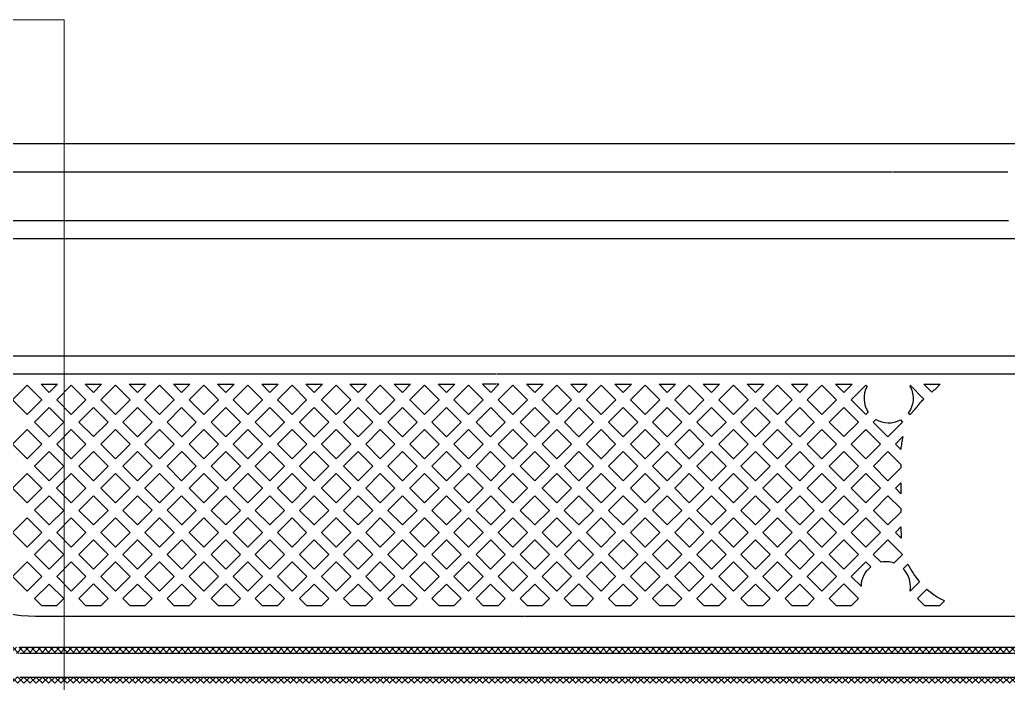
# Model space of a CAD drawing. Extents: x 3811 to 4253, y -432 to -307.
# Drawn here: x 4165.58 to 4172.74, y -356.04 to -351.24 of the extents above; entities that cross this region are included whole.
import ezdxf

# ---------------------------------------------------------------- set-up
doc = ezdxf.new("R2010")
doc.units = 0
doc.layers.add('gbr-dxf_layer0', color=7, linetype='Continuous')
doc.layers.add('gbr-outline-dxf_layer1', color=2, linetype='Continuous')
doc.layers.add('備註', color=1, linetype='Continuous', lineweight=9)

msp = doc.modelspace()

# ---------------------------------------------------------------- hatches: boundary and pattern name
at = {"layer": '備註', "linetype": 'Continuous'}
h = msp.add_hatch(dxfattribs=at)
h.set_pattern_fill('ANSI37', color=1, scale=0.01, angle=180, style=0)
h.set_pattern_definition([(135, (8843.560736277654, 77.47881360700057), (0.02245064030267288, 0.02245064030267288), []), (45.00000000000001, (8843.560736277654, 77.47881360700057), (0.02245064030267288, -0.02245064030267288), [])])
edge = h.paths.add_edge_path()
edge.add_ellipse((4240.778275471918, -361.3788892770392), major_axis=(0.01252426819055923, 0), ratio=1, start_angle=62.23431466019579, end_angle=74.47364938760656)
edge.add_line((4240.781627987142, -361.3668220513688), (4240.699102987142, -361.3437570513687))
edge.add_ellipse((4240.695610890889, -361.3560347483626), major_axis=(0.01276466136323169, 0), ratio=1, start_angle=74.12286977857029, end_angle=154.8854511866665)
edge.add_line((4240.684052987142, -361.3506170513688), (4240.661245987142, -361.3430890513688))
edge.add_ellipse((4240.639942253281, -361.6157295257153), major_axis=(0.2734715292828165, 0), ratio=1, start_angle=85.53206876416063, end_angle=124.9321066714137)
edge.add_line((4240.483350987142, -361.3915290513687), (4240.384305987142, -361.4603520513688))
edge.add_ellipse((4239.437211706495, -360.1596750521853), major_axis=(1.608958741745759, 0), ratio=1, start_angle=259.9973253950895, end_angle=306.0604171005775)
edge.add_line((4239.157744987143, -361.7441770513688), (4225.238295987143, -359.2907950513687))
edge.add_ellipse((4223.085734032277, -371.498371707494), major_axis=(12.39590459727366, 0), ratio=1, start_angle=79.99983239179853, end_angle=89.02223314645957)
edge.add_line((4223.297262987143, -359.1042720513688), (4223.286972987143, -359.1040200513688))
edge.add_ellipse((4223.11095373497, -374.6557703994424), major_axis=(15.55274643482438, 0), ratio=1, start_angle=89.35153732403013, end_angle=106.8624955880837)
edge.add_line((4218.599477987143, -359.7717350513688), (4216.316115987142, -360.4632500513687))
edge.add_ellipse((4217.25461848953, -363.35921541796), major_axis=(3.044240849782393, 0), ratio=1, start_angle=107.9560793490311, end_angle=112.9058941111479)
edge.add_ellipse((4216.075594712353, -360.5762347271943), major_axis=(0.02200018640532932, 0), ratio=1, start_angle=105.4255050779633, end_angle=113.3415489921781)
edge.add_ellipse((4212.143559357241, -350.9729123053939), major_axis=(10.35512774600846, 0), ratio=1, start_angle=269.9998540920655, end_angle=292.2641321823256)
edge.add_line((4212.143532987143, -361.3280400513687), (4204.118935987142, -361.3280400513687))
edge.add_line((4204.118935987142, -361.3280400513687), (4202.893957987142, -361.1811340513688))
edge.add_ellipse((4205.175863638907, -342.1540741339722), major_axis=(19.16340529508658, 0), ratio=1, start_angle=237.7232717037186, end_angle=263.1612090197558)
edge.add_line((4194.942432987143, -358.3563270513687), (4194.233357987143, -357.9085140513687))
edge.add_ellipse((4187.633997542184, -368.3550795381765), major_axis=(12.35646748681221, 0), ratio=1, start_angle=57.71835891717838, end_angle=89.99995156770952)
edge.add_line((4187.634007987142, -355.9986120513688), (4165.578979987143, -355.9986120513688))
edge.add_ellipse((4165.578869262658, -355.258169250713), major_axis=(0.7404428089344982, 0), ratio=1, start_angle=262.4938267302385, end_angle=270.0085679077276)
edge.add_ellipse((4165.476431202252, -356.0133978742096), major_axis=(0.02188917907489349, 0), ratio=1, start_angle=74.87409326211606, end_angle=82.18393003354159)
edge.add_ellipse((4165.694900038389, -354.4379770307294), major_axis=(1.568607452013243, 0), ratio=1, start_angle=239.5635427173167, end_angle=262.1038531305894)
edge.add_ellipse((4165.150757668535, -355.3668496548478), major_axis=(0.4920903544579044, 0), ratio=1, start_angle=224.8112738173064, end_angle=239.4010401363109)
edge.add_line((4164.801652987143, -355.7136620513687), (4164.520442987143, -355.4324520513687))
edge.add_ellipse((4164.314069383814, -355.6382910520273), major_axis=(0.2914785726996615, 0), ratio=1, start_angle=44.92569256920794, end_angle=68.28871349969538)
edge.add_ellipse((4164.3393467941, -355.5750084927667), major_axis=(0.2233344415716332, 0), ratio=1, start_angle=68.30772893291217, end_angle=90.00225939866054)
edge.add_line((4164.339337987142, -355.3516740513688), (4164.252260987142, -355.3516740513688))
edge.add_ellipse((4164.241280055295, -355.3581299144281), major_axis=(0.01273809373797429, 0), ratio=1, start_angle=30.45194212593424, end_angle=93.94816493345985)
edge.add_line((4164.240402987142, -355.3454220513688), (4164.173297987142, -355.3500370513688))
edge.add_line((4164.173297987142, -355.3500370513688), (4164.173297987142, -355.3477570513687))
edge.add_line((4164.173297987142, -355.3477570513687), (4163.639897987143, -355.3477570513687))
edge.add_line((4163.639897987143, -355.3477570513687), (4163.639897987143, -355.5255570513688))
edge.add_line((4163.639897987143, -355.5255570513688), (4164.173297987142, -355.5255570513688))
edge.add_line((4164.173297987142, -355.5255570513688), (4164.173297987142, -355.5200900513687))
edge.add_ellipse((4164.170352965722, -355.5077148852459), major_axis=(0.01272076600398494, 0), ratio=1, start_angle=283.3861588286522, end_angle=325.9358450458)
edge.add_line((4164.180890987142, -355.5148400513688), (4164.223257987142, -355.4539820513687))
edge.add_ellipse((4164.212995484167, -355.4463399364474), major_axis=(0.01279534633371312, 0), ratio=1, start_angle=323.3262771394688, end_angle=349.9625931420886)
edge.add_line((4164.225594987142, -355.4485700513687), (4164.242272987142, -355.3966750513687))
edge.add_line((4164.242272987142, -355.3966750513687), (4164.339337987142, -355.3966750513687))
edge.add_ellipse((4164.339350393999, -355.5750157469133), major_axis=(0.1783406959760962, 0), ratio=1, start_angle=68.24926606257229, end_angle=90.00398596916925)
edge.add_ellipse((4164.31406441543, -355.6382931401877), major_axis=(0.2464832540224461, 0), ratio=1, start_angle=44.92480392022333, end_angle=68.24064743318829)
edge.add_line((4164.488582987143, -355.4642320513688), (4164.769727987143, -355.7453770513687))
edge.add_ellipse((4165.150770251016, -355.3668388209625), major_axis=(0.537107436866128, 0), ratio=1, start_angle=224.8111193865649, end_angle=239.4319281955726)
edge.add_ellipse((4165.695346519485, -354.4381023065579), major_axis=(1.613727573838814, 0), ratio=1, start_angle=239.5535593819423, end_angle=262.1161129758722)
edge.add_ellipse((4165.578890742177, -355.2581129602392), major_axis=(0.7854990969039252, 0), ratio=1, start_angle=262.3260020331372, end_angle=270.0069473466934)
edge.add_line((4165.578985987143, -356.0436120513688), (4187.634007987142, -356.0436120513688))
edge.add_ellipse((4187.633994277775, -368.3550779260933), major_axis=(12.31146587473212, 0), ratio=1, start_angle=57.71834354806271, end_angle=89.99993619858863)
edge.add_line((4194.209322987143, -357.9465600513687), (4194.918402987142, -358.3943720513687))
edge.add_ellipse((4205.175869071835, -342.1540783210144), major_axis=(19.20840313318145, 0), ratio=1, start_angle=237.7232498901434, end_angle=263.1611872062008)
edge.add_line((4202.888597987142, -361.2258150513687), (4204.117680987142, -361.3730400513687))
edge.add_line((4204.117680987142, -361.3730400513687), (4212.143532987143, -361.3730400513687))
edge.add_ellipse((4212.143962758537, -350.9728673691231), major_axis=(10.40017269112545, 0), ratio=1, start_angle=269.997632338638, end_angle=292.2775751891053)
edge.add_ellipse((4217.254569022111, -363.359172341488), major_axis=(2.99918380735767, 0), ratio=1, start_angle=107.9504780254341, end_angle=112.9188479303681)
edge.add_ellipse((4217.355273658412, -363.6716505618637), major_axis=(3.327488292974247, 0), ratio=1, start_angle=105.4516366402203, end_angle=107.9418423971558)
edge.add_line((4216.468747987143, -360.4644320513687), (4218.612532987143, -359.8148000513687))
edge.add_ellipse((4223.110524784151, -374.6558001703436), major_axis=(15.50765020038047, 0), ratio=1, start_angle=89.34702091478596, end_angle=106.8609411970305)
edge.add_ellipse((4223.289459880481, -359.1277333126157), major_axis=(0.02153679939091865, 0), ratio=1, start_angle=264.1265545595571, end_angle=270.1359625785639)
edge.add_line((4223.289510987142, -359.1492700513687), (4223.296639987142, -359.1492700513687))
edge.add_ellipse((4223.085753396635, -371.4983870042003), major_axis=(12.35091748287424, 0), ratio=1, start_angle=79.99993745754108, end_angle=89.02165172779574)
edge.add_line((4225.230480987142, -359.3351100513688), (4239.149940987142, -361.7884970513687))
edge.add_ellipse((4239.43712501164, -360.1597059355809), major_axis=(1.653915101447564, 0), ratio=1, start_angle=260.0005388709043, end_angle=305.9201403605867)
edge.add_ellipse((4240.397414285672, -361.4794697178608), major_axis=(0.02203135084924462, 0), ratio=1, start_angle=296.9698749448992, end_angle=305.5256584150097)
edge.add_ellipse((4241.444091873731, -362.9767112480843), major_axis=(1.804788343711396, 0), ratio=1, start_angle=123.9697940119922, end_angle=124.9493166973945)
edge.add_line((4240.435655987142, -361.4799420513688), (4240.509115987143, -361.4284250513688))
edge.add_ellipse((4240.639941412939, -361.6157315073523), major_axis=(0.2284710057927174, 0), ratio=1, start_angle=86.4656404781321, end_angle=124.9326270091944)
edge.add_line((4240.654025987143, -361.3876950513687), (4240.701050987142, -361.4044400513687))
edge.add_line((4240.701050987142, -361.4044400513687), (4240.750207987143, -361.5285420513687))
edge.add_ellipse((4240.762031728044, -361.5238610911775), major_axis=(0.01271661264712969, 0), ratio=1, start_angle=201.5983662150841, end_angle=235.1110773603341)
edge.add_line((4240.754757987143, -361.5342920513688), (4240.753820987143, -361.5396120513687))
edge.add_line((4240.753820987143, -361.5396120513687), (4241.279145987142, -361.6322220513688))
edge.add_line((4241.279145987142, -361.6322220513688), (4241.310015987143, -361.4571220513687))
h.paths.add_polyline_path([(4163.639897987143, -354.9980000513688), (4163.639897987143, -355.1758000513688), (4164.173297987142, -355.1758000513688), (4164.173297987142, -355.1724170513688, 0.1050129999794623), (4164.178555987142, -355.1728270513688), (4164.198300987143, -355.1704220513687), (4164.229684987143, -355.1764570513687), (4164.314189987143, -355.1764570513687, -0.1989610000014064), (4164.640999987142, -355.3118500513688), (4164.922367987142, -355.5932170513688, 0.06388799998524355), (4164.986890987142, -355.6435090513687, 0.09864499997632305), (4165.502980987142, -355.8229320513688, 0.03410700000139696), (4165.580482987142, -355.8282200513688), (4187.634260987143, -355.8282200513688, -0.1417890000000341), (4194.324382987143, -357.7644400513688), (4195.033462987143, -358.2122540513691, 0.1114510000000331), (4202.914252987142, -361.0119470513688), (4204.130634987143, -361.1576470513688), (4212.143737987142, -361.1576470513688, 0.09745599999944704), (4216.002617987143, -360.3981970513688, -0.02167899999797715), (4216.263772987144, -360.3010550513681, -0.01074099999885962), (4216.409520987143, -360.2572090513684), (4218.550044987142, -359.6085500513688, -0.07673299999955843), (4223.300049987142, -358.9338750513688, -0.03938799998511715), (4225.267822987143, -359.1227650513687), (4239.187272987301, -361.5761520513969, 0.1987819999320423), (4240.261337987143, -361.3383420513687), (4240.385672987142, -361.2516370513686, -0.1753869999997423), (4240.677560987145, -361.1731420513687), (4240.775257987142, -361.1738600513688), (4240.814757987143, -361.1936350513687), (4240.814527987142, -361.1949340513687), (4241.339852987143, -361.2875450513687), (4241.370722987142, -361.1124450513688), (4240.845397987143, -361.0198340513687), (4240.844207987143, -361.0265800513687, 0.1927999994876279), (4240.834915987142, -361.0283920513688), (4240.700677987143, -361.1149290513687, 0.3110639999497912), (4240.695107987142, -361.1282690513688), (4240.678575987143, -361.1281470513687, 0.1739159998567557), (4240.359902987142, -361.2147470513688), (4240.235547987142, -361.3014700513688, -0.1987800000002189), (4239.195087987143, -361.5318370513687), (4225.275632987088, -359.0784500513591, 0.03934299999894748), (4223.303040987143, -358.8889170513687, 0.04296799985334238), (4223.299247987143, -358.8886240513688), (4223.289292987142, -358.8886240513688, 0.07655300000000492), (4218.536995987142, -359.5654840513687), (4216.249832987142, -360.2582700513688, 0.02166899999900385), (4215.985147987142, -360.3567250513687, -0.09744499999990434), (4212.143737987142, -361.1126470513688), (4204.131889987142, -361.1126470513688), (4202.919612987143, -360.9672670513687, -0.1114509999999863), (4195.057492987143, -358.1742100513687), (4194.348417987142, -357.7263940513687, 0.1417890000000125), (4187.634260987143, -355.7832200513687), (4165.580482987142, -355.7832200513687, -0.03423199998499024), (4165.508837987142, -355.7783140513687, -0.09860700000024084), (4165.009577987128, -355.6046470513602, -0.06364499998820487), (4164.954322987134, -355.5615320513606), (4164.672824987142, -355.2800340513685, 0.1989569999985511), (4164.314189987143, -355.1314570513687), (4164.238442987143, -355.1314570513687), (4164.230192987143, -355.0810840513687, 0.1182239999783184), (4164.227957987143, -355.0755970513687), (4164.177487987143, -355.0051370513688, 0.111968999943164), (4164.173297987142, -355.0014070513686), (4164.173297987142, -354.9980000513688)])

# ---------------------------------------------------------------- linework, layer by layer
at = {"layer": 'gbr-dxf_layer0'}
for p, q in [((4165.735174987143, -353.8788780513688), (4165.854489987143, -353.8788780513688)), ((4166.054707987143, -353.8788780513688), (4166.174277987143, -353.8788780513688)), ((4166.374492987143, -353.8788780513688), (4166.493807987143, -353.8788780513688)), ((4166.694025987143, -353.8788780513688), (4166.813594987143, -353.8788780513688)), ((4167.013809987143, -353.8788780513688), (4167.133379987143, -353.8788780513688)), ((4167.333597987143, -353.8788780513688), (4167.452912987143, -353.8788780513688)), ((4167.653127987143, -353.8788780513688), (4167.772697987142, -353.8788780513688)), ((4167.972914987143, -353.8788780513688), (4168.092485987143, -353.8788780513688)), ((4168.292700987143, -353.8788780513688), (4168.412017987142, -353.8788780513688)), ((4168.612232987143, -353.8788780513688), (4168.731802987142, -353.8788780513688)), ((4169.030222987143, -353.8788780513688), (4168.932017987143, -353.8788780513688)), ((4169.051335987143, -353.8791300513688), (4169.034602987143, -353.8791300513688)), ((4169.252057987143, -353.8791300513688), (4169.370867987143, -353.8791300513688)), ((4169.571589987143, -353.8791300513688), (4169.690652987143, -353.8791300513688)), ((4169.891377987143, -353.8791300513688), (4170.010437987143, -353.8791300513688)), ((4170.211162987143, -353.8791300513688), (4170.329969987142, -353.8791300513688)), ((4170.530695987143, -353.8791300513688), (4170.649757987143, -353.8791300513688)), ((4170.850479987143, -353.8791300513688), (4170.969287987143, -353.8791300513688)), ((4171.170267987143, -353.8791300513688), (4171.289075987142, -353.8791300513688)), ((4171.489797987142, -353.8791300513688), (4171.608860987142, -353.8791300513688)), ((4172.129370987142, -353.8791300513688), (4172.248177987143, -353.8791300513688)), ((4171.922867987143, -354.3122000513688), (4171.976885987143, -354.2581850513688)), ((4171.962390987142, -354.3517220513688), (4171.922867987143, -354.3122000513688)), ((4171.922994987142, -354.6318600513688), (4171.962207987142, -354.5926470513688)), ((4171.962207987142, -354.6710730513688), (4171.922994987142, -354.6318600513688)), ((4171.962207987142, -354.5926470513688), (4171.962207987142, -354.6710730513688)), ((4171.922869987143, -354.9515180513688), (4171.962207987142, -354.9121800513688)), ((4171.962207987142, -354.9121800513688), (4171.964067987143, -354.9927180513688)), ((4171.964067987143, -354.9927180513688), (4171.922869987143, -354.9515180513688)), ((4171.978849987143, -355.2153230513688), (4172.013764987143, -355.1804080513688)), ((4171.603209987143, -355.2711780513688), (4171.676217987142, -355.3441850513688)), ((4169.233929987143, -355.5595950513688), (4165.695782987143, -355.5595950513688))]:
    msp.add_line(p, q, dxfattribs=at)
at = {"layer": 'gbr-dxf_layer0', "linetype": 'Continuous'}
for points in [[(4161.270202987143, -356.7998780513688), (4161.270152987143, -355.4356430513688), (4161.270077987143, -353.0779900513688, -0.384262), (4162.031872987143, -352.3409080513688), (4171.899222987143, -352.3407050513688)], [(4171.903532987142, -352.3406530513688, -0.006634999999999999), (4171.907834987143, -352.3407050513688), (4172.738154987142, -352.3406870513688)], [(4172.741732987142, -352.6962530513688, -0.020487), (4172.727307987143, -352.6956680513688), (4171.918167987143, -352.6956500513688, -0.020775), (4171.903532987142, -352.6962530513688, -0.020786), (4171.888889987143, -352.6956480513688), (4164.910100987143, -352.6954900513688, -0.20222), (4164.900980987142, -352.6916550513688), (4164.627447987143, -352.4181220513688), (4162.035632987143, -352.4181220513688), (4161.352627987142, -353.1003680513688), (4161.352627987142, -355.4229420513688)], [(4161.480135987143, -355.3711770513688), (4161.480135987143, -353.1586350513688, -0.202305), (4161.483867987143, -353.1494650513687), (4162.084729987142, -352.5493650513687, -0.202179), (4162.093899987143, -352.5456300513688), (4164.569434987143, -352.5456300513688, -0.202328), (4164.578604987142, -352.5493650513687), (4164.851984987143, -352.8229980513688), (4187.068094987142, -352.8237600513688, -0.053761), (4190.291049987143, -353.2224900513688)], [(4196.699139987142, -357.1462050513688, -0.017997), (4195.640364987143, -356.5306380513687), (4194.144559987142, -355.5921830513687, 0.088703), (4188.389199987143, -353.6755500513688), (4164.591837987143, -353.6751680513688, -0.202133), (4164.582719987143, -353.6713330513688), (4164.185234987142, -353.2738470513688), (4162.186507987142, -353.2738470513688), (4162.013787987143, -353.4465680513688), (4162.013787987143, -353.9893680513688, 0.284412), (4162.020137987143, -354.3111070513688)], [(4169.038982987143, -353.8029300513688), (4171.873052987143, -353.8029300513688), (4180.432344987143, -353.8029300513688), (4181.545117987142, -353.8029300513688), (4188.376302987142, -353.8029300513688, -0.03834700000000001), (4188.382057987143, -353.8033450513688), (4188.527092987142, -353.8249350513688)], [(4172.016387987142, -354.0859330513688), (4172.028882987142, -354.0984280513688), (4172.064619987143, -354.0626880513688, -0.043221), (4172.128482987143, -353.9860020513688), (4172.028882987142, -353.8864000513688)], [(4172.025707987143, -353.8895750513688, -0.135419), (4172.050852987142, -353.9807300513688, -0.159641), (4172.016387987142, -354.0859330513688)], [(4172.248177987143, -353.8791300513688), (4172.208972987142, -353.9183350513688, 0.012575), (4172.185672987143, -353.9354320513688), (4172.129370987142, -353.8791300513688)], [(4165.695762987143, -355.5595950513688, -0.185818), (4164.943764987143, -355.2699270513688, -0.327479), (4164.794037987143, -355.1222030513688), (4164.753452987143, -355.0816180513688, 0.018189), (4164.720424987143, -355.0509850513688)], [(4171.676202987142, -355.3419180513688, -0.232012), (4171.745142987143, -355.2013380513687), (4171.709097987143, -355.1652900513687), (4171.603209987143, -355.2711780513688)], [(4172.013764987143, -355.1804080513688, 0.069765), (4172.097122987143, -355.3090750513688), (4172.028614987143, -355.3770500513688)], [(4172.028614987143, -355.3770500513688, 0.049747), (4172.031802987143, -355.3419180513688, 0.200734), (4171.978849987143, -355.2153230513688)], [(4172.082762987143, -355.4311950513688), (4172.150882987143, -355.3630750513688, 0.069614), (4172.278875987143, -355.4468580513688)], [(4189.199154987143, -355.6533200513688, -0.065969), (4189.152882987142, -355.6471930513688, 0.029288), (4187.663217987143, -355.5598470513688), (4169.238394987143, -355.5598470513688)], [(4165.581727987143, -355.7832200513688), (4187.634260987143, -355.7832200513688, -0.141789), (4194.348417987143, -357.7263950513688)], [(4194.324382987143, -357.7644400513688, 0.141789), (4187.634260987143, -355.8282200513688), (4165.581727987143, -355.8282200513688)], [(4165.581979987142, -355.9986120513688), (4187.634007987142, -355.9986120513688, -0.141794), (4194.233357987143, -357.9085150513687)]]:
    msp.add_lwpolyline(points, format="xyb", dxfattribs=at)
for points in [[(4164.435439987143, -353.7043620513688), (4164.533754987143, -353.8026780513688), (4169.034517987143, -353.8026780513688)], [(4165.854489987143, -353.8788780513688), (4165.794832987143, -353.9385350513688), (4165.735174987143, -353.8788780513688)], [(4166.174277987143, -353.8788780513688), (4166.114492987143, -353.9386630513687), (4166.054707987143, -353.8788780513688)], [(4166.493807987143, -353.8788780513688), (4166.434149987143, -353.9385350513688), (4166.374492987143, -353.8788780513688)], [(4166.813594987143, -353.8788780513688), (4166.753809987143, -353.9386630513687), (4166.694025987143, -353.8788780513688)], [(4167.133379987143, -353.8788780513688), (4167.073594987143, -353.9386630513687), (4167.013809987143, -353.8788780513688)], [(4167.452912987143, -353.8788780513688), (4167.393254987142, -353.9385350513688), (4167.333597987143, -353.8788780513688)], [(4167.772697987142, -353.8788780513688), (4167.712912987143, -353.9386630513687), (4167.653127987143, -353.8788780513688)], [(4168.092485987143, -353.8788780513688), (4168.032699987143, -353.9386630513687), (4167.972914987143, -353.8788780513688)], [(4168.412017987142, -353.8788780513688), (4168.352359987142, -353.9385350513688), (4168.292700987143, -353.8788780513688)], [(4168.731802987142, -353.8788780513688), (4168.672017987143, -353.9386630513687), (4168.612232987143, -353.8788780513688)], [(4168.932017987143, -353.8788780513688), (4168.991802987142, -353.9386630513687), (4169.051335987143, -353.8791300513688)], [(4169.370867987143, -353.8791300513688), (4169.311462987143, -353.9385350513688), (4169.252057987143, -353.8791300513688)], [(4169.690652987143, -353.8791300513688), (4169.631122987143, -353.9386600513688), (4169.571589987143, -353.8791300513688)], [(4170.010437987143, -353.8791300513688), (4169.950907987142, -353.9386600513688), (4169.891377987143, -353.8791300513688)], [(4170.329969987142, -353.8791300513688), (4170.270567987143, -353.9385330513688), (4170.211162987143, -353.8791300513688)], [(4170.649757987143, -353.8791300513688), (4170.590227987142, -353.9386600513688), (4170.530695987143, -353.8791300513688)], [(4170.969287987143, -353.8791300513688), (4170.909884987143, -353.9385350513688), (4170.850479987143, -353.8791300513688)], [(4171.289075987142, -353.8791300513688), (4171.229672987143, -353.9385330513688), (4171.170267987143, -353.8791300513688)], [(4171.608860987142, -353.8791300513688), (4171.549329987143, -353.9386600513688), (4171.489797987142, -353.8791300513688)], [(4172.278875987143, -355.4468580513688), (4172.242084987143, -355.4836480513688), (4172.135212987143, -355.4836480513688), (4172.082762987143, -355.4311950513688)]]:
    msp.add_lwpolyline(points, dxfattribs=at)
for points in [[(4165.528927987143, -353.9924150513688), (4165.634940987143, -353.8864030513688), (4165.740952987143, -353.9924150513688), (4165.634937987143, -354.0984280513688)], [(4165.848712987143, -353.9924150513688), (4165.954599987143, -353.8865270513688), (4166.060612987143, -353.9925430513688), (4165.954724987143, -354.0984280513688)], [(4166.168372987143, -353.9925430513688), (4166.274385987143, -353.8865300513688), (4166.380270987143, -353.9924150513688), (4166.274257987143, -354.0984280513688)], [(4166.488030987142, -353.9924150513688), (4166.593917987142, -353.8865270513688), (4166.699929987142, -353.9925430513688), (4166.594045987143, -354.0984280513688)], [(4166.807690987143, -353.9925430513688), (4166.913702987143, -353.8865300513688), (4167.019714987143, -353.9925430513688), (4166.913702987143, -354.0985550513688)], [(4167.127474987143, -353.9925430513688), (4167.233489987142, -353.8865270513688), (4167.339374987143, -353.9924150513688), (4167.233362987143, -354.0984280513688)], [(4167.447134987143, -353.9924150513688), (4167.553019987143, -353.8865300513688), (4167.659032987143, -353.9925430513688), (4167.553147987142, -354.0984280513688)], [(4167.766792987142, -353.9925430513688), (4167.872804987142, -353.8865270513688), (4167.978820987142, -353.9925430513688), (4167.872807987143, -354.0985550513688)], [(4168.086579987143, -353.9925430513688), (4168.192592987143, -353.8865300513688), (4168.298479987143, -353.9924150513688), (4168.192467987143, -354.0984280513688)], [(4168.406239987143, -353.9924150513688), (4168.512124987143, -353.8865300513688), (4168.618137987143, -353.9925430513688), (4168.512252987142, -354.0984280513688)], [(4168.725897987142, -353.9925430513688), (4168.831910987143, -353.8865300513688), (4168.937922987143, -353.9925430513688), (4168.831910987143, -354.0985550513688)], [(4169.045682987143, -353.9925430513688), (4169.151697987143, -353.8865270513688), (4169.257582987142, -353.9924150513688), (4169.151569987143, -354.0984280513688)], [(4169.365342987143, -353.9924150513688), (4169.471229987143, -353.8865270513688), (4169.577242987143, -353.9925400513687), (4169.471354987143, -354.0984280513688)], [(4169.685002987142, -353.9925400513687), (4169.791014987142, -353.8865270513688), (4169.897027987143, -353.9925400513687), (4169.791014987142, -354.0985520513688)], [(4170.004787987143, -353.9925400513687), (4170.110799987143, -353.8865270513688), (4170.216687987143, -353.9924120513688), (4170.110675987143, -354.0984250513687)], [(4170.324444987143, -353.9924120513688), (4170.430332987143, -353.8865270513688), (4170.536347987143, -353.9925400513687), (4170.430460987143, -354.0984280513688)], [(4170.644107987143, -353.9925400513687), (4170.750120987143, -353.8865270513688), (4170.856005987143, -353.9924150513688), (4170.749992987143, -354.0984280513688)], [(4170.963765987142, -353.9924150513688), (4171.069777987143, -353.8864000513688), (4171.175792987143, -353.9924120513688), (4171.069777987143, -354.0984280513688)], [(4171.283552987143, -353.9924120513688), (4171.389437987143, -353.8865270513688), (4171.495449987143, -353.9925400513687), (4171.389564987143, -354.0984250513687)], [(4165.688819987143, -354.1523080513688), (4165.794832987143, -354.0462950513688), (4165.900844987143, -354.1523080513688), (4165.794832987143, -354.2583230513687)], [(4166.008604987142, -354.1523080513688), (4166.114492987143, -354.0464230513688), (4166.220377987143, -354.1523080513688), (4166.114490987143, -354.2581930513688)], [(4166.328137987142, -354.1523080513688), (4166.434149987143, -354.0462950513688), (4166.540164987143, -354.1523080513688), (4166.434152987143, -354.2583200513688)], [(4166.647924987143, -354.1523080513688), (4166.753809987143, -354.0464230513688), (4166.859822987142, -354.1524350513688), (4166.753937987143, -354.2583200513688)], [(4166.967582987143, -354.1524350513688), (4167.073594987143, -354.0464230513688), (4167.179480987143, -354.1523080513688), (4167.073469987143, -354.2583200513688)], [(4167.287242987142, -354.1523080513688), (4167.393254987142, -354.0462950513688), (4167.499267987143, -354.1523080513688), (4167.393254987142, -354.2583200513688)], [(4167.607027987143, -354.1523080513688), (4167.712912987143, -354.0464230513688), (4167.818927987142, -354.1524350513688), (4167.713039987142, -354.2583200513688)], [(4167.926684987143, -354.1524350513688), (4168.032699987143, -354.0464230513688), (4168.138587987143, -354.1523080513688), (4168.032572987143, -354.2583230513687)], [(4168.246347987142, -354.1523080513688), (4168.352359987142, -354.0462950513688), (4168.458372987143, -354.1523080513688), (4168.352359987142, -354.2583200513688)], [(4168.566132987143, -354.1523080513688), (4168.672017987143, -354.0464230513688), (4168.778029987143, -354.1524350513688), (4168.672145987142, -354.2583200513688)], [(4168.885790987142, -354.1524350513688), (4168.991802987142, -354.0464230513688), (4169.097689987142, -354.1523080513688), (4168.991677987143, -354.2583200513688)], [(4169.205449987143, -354.1523080513688), (4169.311462987143, -354.0462950513688), (4169.417475987142, -354.1523080513688), (4169.311462987143, -354.2583200513688)], [(4169.525235987143, -354.1523080513688), (4169.631122987143, -354.0464200513688), (4169.737135987143, -354.1524320513688), (4169.631247987143, -354.2583200513688)], [(4169.844895987142, -354.1524320513688), (4169.950907987142, -354.0464200513688), (4170.056795987142, -354.1523050513688), (4169.950780987143, -354.2583200513688)], [(4170.164552987142, -354.1523050513688), (4170.270564987142, -354.0462920513688), (4170.376579987143, -354.1523080513688), (4170.270567987143, -354.2583200513688)], [(4170.484339987142, -354.1523080513688), (4170.590227987142, -354.0464200513688), (4170.696112987143, -354.1523080513688), (4170.590227987142, -354.2581930513688)], [(4170.803872987142, -354.1523080513688), (4170.909884987143, -354.0462950513688), (4171.015897987143, -354.1523080513688), (4170.909884987143, -354.2583200513688)], [(4171.123657987143, -354.1523080513688), (4171.229672987143, -354.0462920513688), (4171.335684987142, -354.1523050513688), (4171.229669987142, -354.2583200513688)], [(4171.443445987143, -354.1523050513688), (4171.549329987143, -354.0464200513688), (4171.655214987142, -354.1523080513688), (4171.549329987143, -354.2581930513688)], [(4165.528927987143, -354.3122000513688), (4165.634940987143, -354.2061870513688), (4165.740952987143, -354.3122030513688), (4165.634940987143, -354.4182150513687)], [(4165.848712987143, -354.3122030513688), (4165.954724987143, -354.2061870513688), (4166.060610987142, -354.3120720513688), (4165.954597987143, -354.4180880513687)], [(4166.168372987143, -354.3120720513688), (4166.274257987143, -354.2061870513688), (4166.380272987142, -354.3122000513688), (4166.274385987143, -354.4180880513687)], [(4166.488032987143, -354.3122000513688), (4166.594045987143, -354.2061870513688), (4166.700057987143, -354.3122000513688), (4166.594045987143, -354.4182130513688)], [(4166.807817987143, -354.3122000513688), (4166.913702987143, -354.2063150513687), (4167.019587987143, -354.3122000513688), (4166.913702987143, -354.4180880513687)], [(4167.127349987142, -354.3122000513688), (4167.233359987143, -354.2061870513688), (4167.339372987142, -354.3122000513688), (4167.233362987143, -354.4182130513688)], [(4167.447134987143, -354.3122000513688), (4167.553147987142, -354.2061870513688), (4167.659162987143, -354.3122000513688), (4167.553147987142, -354.4182150513687)], [(4167.766919987143, -354.3122000513688), (4167.872804987142, -354.2063150513687), (4167.978692987142, -354.3122030513688), (4167.872807987143, -354.4180880513687)], [(4168.086452987143, -354.3122030513688), (4168.192467987143, -354.2061870513688), (4168.298479987143, -354.3122000513688), (4168.192465987143, -354.4182150513687)], [(4168.406239987143, -354.3122000513688), (4168.512252987142, -354.2061870513688), (4168.618265987143, -354.3122000513688), (4168.512252987142, -354.4182130513688)], [(4168.726025987143, -354.3122000513688), (4168.831910987143, -354.2063150513687), (4168.937797987142, -354.3122000513688), (4168.831910987143, -354.4180880513687)], [(4169.045557987143, -354.3122000513688), (4169.151569987143, -354.2061870513688), (4169.257582987142, -354.3122000513688), (4169.151569987143, -354.4182130513688)], [(4169.365342987143, -354.3122000513688), (4169.471354987143, -354.2061870513688), (4169.577367987143, -354.3122000513688), (4169.471354987143, -354.4182130513688)], [(4169.685127987143, -354.3122000513688), (4169.791014987142, -354.2063130513687), (4169.896899987143, -354.3122000513688), (4169.791012987142, -354.4180850513688)], [(4170.004659987142, -354.3122000513688), (4170.110672987143, -354.2061850513688), (4170.216687987143, -354.3122000513688), (4170.110675987143, -354.4182130513688)], [(4170.324447987143, -354.3122000513688), (4170.430460987143, -354.2061870513688), (4170.536344987143, -354.3120720513688), (4170.430334987142, -354.4180850513688)], [(4170.644107987143, -354.3120720513688), (4170.749992987143, -354.2061870513688), (4170.856005987143, -354.3122000513688), (4170.750117987143, -354.4180850513688)], [(4170.963765987142, -354.3122000513688), (4171.069777987143, -354.2061870513688), (4171.175789987143, -354.3122000513688), (4171.069777987143, -354.4182130513688)], [(4171.283549987143, -354.3122000513688), (4171.389564987143, -354.2061850513688), (4171.495449987143, -354.3120720513688), (4171.389437987143, -354.4180850513688)], [(4171.603209987143, -354.3120720513688), (4171.709094987143, -354.2061870513688), (4171.815107987142, -354.3122000513688), (4171.709222987143, -354.4180880513687)], [(4165.688819987143, -354.4720950513688), (4165.794832987143, -354.3660820513688), (4165.900717987142, -354.4719680513688), (4165.794704987143, -354.5779800513688)], [(4166.008477987143, -354.4719680513688), (4166.114492987143, -354.3659520513688), (4166.220504987143, -354.4719680513688), (4166.114492987143, -354.5779800513688)], [(4166.328264987143, -354.4719680513688), (4166.434152987143, -354.3660800513688), (4166.540164987143, -354.4720920513687), (4166.434277987142, -354.5779800513688)], [(4166.647924987143, -354.4720920513687), (4166.753937987143, -354.3660800513688), (4166.859822987142, -354.4719680513688), (4166.753809987143, -354.5779800513688)], [(4166.967582987143, -354.4719680513688), (4167.073467987142, -354.3660800513688), (4167.179480987143, -354.4720920513687), (4167.073594987143, -354.5779800513688)], [(4167.287242987142, -354.4720920513687), (4167.393254987142, -354.3660800513688), (4167.499267987143, -354.4720950513688), (4167.393254987142, -354.5781080513688)], [(4167.607027987143, -354.4720950513688), (4167.713042987143, -354.3660800513688), (4167.818927987142, -354.4719680513688), (4167.712915987143, -354.5779800513688)], [(4167.926687987143, -354.4719680513688), (4168.032572987143, -354.3660820513688), (4168.138584987142, -354.4720950513688), (4168.032699987143, -354.5779800513688)], [(4168.246344987143, -354.4720950513688), (4168.352359987142, -354.3660800513688), (4168.458372987143, -354.4720920513687), (4168.352357987143, -354.5781080513688)], [(4168.566132987143, -354.4720920513687), (4168.672145987142, -354.3660800513688), (4168.778029987143, -354.4719680513688), (4168.672017987143, -354.5779800513688)], [(4168.885790987142, -354.4719680513688), (4168.991677987143, -354.3660800513688), (4169.097689987142, -354.4720920513687), (4168.991802987142, -354.5779800513688)], [(4169.205449987143, -354.4720920513687), (4169.311462987143, -354.3660800513688), (4169.417475987142, -354.4720920513687), (4169.311462987143, -354.5781050513688)], [(4169.525235987143, -354.4720920513687), (4169.631247987143, -354.3660800513688), (4169.737132987142, -354.4719650513687), (4169.631120987143, -354.5779800513688)], [(4169.844895987142, -354.4719650513687), (4169.950780987143, -354.3660800513688), (4170.056795987142, -354.4720920513687), (4169.950907987142, -354.5779800513688)], [(4170.164555987143, -354.4720920513687), (4170.270567987143, -354.3660800513688), (4170.376455987143, -354.4719650513687), (4170.270440987142, -354.5779800513688)], [(4170.484214987143, -354.4719650513687), (4170.590227987142, -354.3659520513688), (4170.696239987143, -354.4719650513687), (4170.590227987142, -354.5779780513688)], [(4170.803997987143, -354.4719650513687), (4170.909884987143, -354.3660800513688), (4171.015897987143, -354.4720920513687), (4170.910009987143, -354.5779780513688)], [(4171.123657987143, -354.4720920513687), (4171.229669987142, -354.3660800513688), (4171.335557987142, -354.4719650513687), (4171.229544987143, -354.5779780513688)], [(4171.443317987143, -354.4719650513687), (4171.549329987143, -354.3659520513688), (4171.655342987143, -354.4719680513688), (4171.549329987143, -354.5779800513688)], [(4171.763102987143, -354.4719680513688), (4171.868987987143, -354.3660800513688), (4171.962207987142, -354.4593000513688), (4171.962207987142, -354.4848880513687), (4171.869115987143, -354.5779800513688)], [(4165.529054987142, -354.6318600513688), (4165.634940987143, -354.5259750513688), (4165.740824987142, -354.6318600513688), (4165.634940987143, -354.7377450513688)], [(4165.848585987143, -354.6318600513688), (4165.954597987143, -354.5258470513688), (4166.060612987143, -354.6318600513688), (4165.954599987143, -354.7378730513688)], [(4166.168372987143, -354.6318600513688), (4166.274385987143, -354.5258470513688), (4166.380397987143, -354.6318600513688), (4166.274385987143, -354.7378730513688)], [(4166.488157987143, -354.6318600513688), (4166.594045987143, -354.5259720513688), (4166.699929987142, -354.6318600513688), (4166.594045987143, -354.7377450513688)], [(4166.807690987143, -354.6318600513688), (4166.913702987143, -354.5258470513688), (4167.019714987143, -354.6318600513688), (4166.913702987143, -354.7378730513688)], [(4167.127474987143, -354.6318600513688), (4167.233362987143, -354.5259720513688), (4167.339374987143, -354.6319880513688), (4167.233489987142, -354.7378730513688)], [(4167.447134987143, -354.6319880513688), (4167.553147987142, -354.5259750513688), (4167.659034987142, -354.6318600513688), (4167.553022987143, -354.7378730513688)], [(4167.766794987143, -354.6318600513688), (4167.872807987143, -354.5258470513688), (4167.978820987142, -354.6318600513688), (4167.872807987143, -354.7378730513688)], [(4168.086579987143, -354.6318600513688), (4168.192465987143, -354.5259750513688), (4168.298477987142, -354.6319880513688), (4168.192592987143, -354.7378730513688)], [(4168.406237987143, -354.6319880513688), (4168.512250987143, -354.5259720513688), (4168.618137987143, -354.6318600513688), (4168.512124987143, -354.7378730513688)], [(4168.725897987142, -354.6318600513688), (4168.831910987143, -354.5258470513688), (4168.937922987143, -354.6318600513688), (4168.831910987143, -354.7378730513688)], [(4169.045682987143, -354.6318600513688), (4169.151569987143, -354.5259720513688), (4169.257582987142, -354.6319850513688), (4169.151694987142, -354.7378730513688)], [(4169.365342987143, -354.6319880513688), (4169.471354987143, -354.5259720513688), (4169.577239987142, -354.6318600513688), (4169.471227987143, -354.7378730513688)], [(4169.684999987143, -354.6318600513688), (4169.791014987142, -354.5258450513688), (4169.897027987143, -354.6318600513688), (4169.791014987142, -354.7378730513688)], [(4170.004787987143, -354.6318600513688), (4170.110672987143, -354.5259720513688), (4170.216559987142, -354.6318600513688), (4170.110675987143, -354.7377450513688)], [(4170.324320987143, -354.6318600513688), (4170.430334987142, -354.5258450513688), (4170.536347987143, -354.6318580513688), (4170.430332987143, -354.7378730513688)], [(4170.644107987143, -354.6318580513688), (4170.750120987143, -354.5258450513688), (4170.856132987143, -354.6318580513688), (4170.750120987143, -354.7378700513688)], [(4170.963889987142, -354.6318580513688), (4171.069777987143, -354.5259720513688), (4171.175665987143, -354.6318580513688), (4171.069777987143, -354.7377450513688)], [(4171.283425987143, -354.6318580513688), (4171.389434987143, -354.5258450513688), (4171.495449987143, -354.6318600513688), (4171.389437987143, -354.7378730513688)], [(4171.603209987143, -354.6318600513688), (4171.709222987143, -354.5258470513688), (4171.815234987143, -354.6318600513688), (4171.709222987143, -354.7378730513688)], [(4165.688817987142, -354.7916250513688), (4165.794704987143, -354.6857400513687), (4165.900719987143, -354.7917530513688), (4165.794832987143, -354.8976400513687)], [(4166.008479987143, -354.7917530513688), (4166.114492987143, -354.6857400513687), (4166.220504987143, -354.7917530513688), (4166.114492987143, -354.8977650513688)], [(4166.328264987143, -354.7917530513688), (4166.434277987142, -354.6857400513687), (4166.540164987143, -354.7916250513688), (4166.434149987143, -354.8976400513687)], [(4166.647924987143, -354.7916250513688), (4166.753809987143, -354.6857400513687), (4166.859822987142, -354.7917530513688), (4166.753937987143, -354.8976380513687)], [(4166.967582987143, -354.7917530513688), (4167.073594987143, -354.6857400513687), (4167.179609987143, -354.7917530513688), (4167.073597987142, -354.8977650513688)], [(4167.287367987143, -354.7917530513688), (4167.393254987142, -354.6858680513688), (4167.499142987142, -354.7917530513688), (4167.393254987142, -354.8976400513687)], [(4167.606902987143, -354.7917530513688), (4167.712915987143, -354.6857400513687), (4167.818927987142, -354.7917530513688), (4167.712915987143, -354.8977650513688)], [(4167.926687987143, -354.7917530513688), (4168.032699987143, -354.6857400513687), (4168.138712987143, -354.7917530513688), (4168.032699987143, -354.8977650513688)], [(4168.246472987143, -354.7917530513688), (4168.352357987143, -354.6858680513688), (4168.458244987143, -354.7917530513688), (4168.352359987142, -354.8976380513687)], [(4168.566004987142, -354.7917530513688), (4168.672017987143, -354.6857400513687), (4168.778029987143, -354.7917530513688), (4168.672017987143, -354.8977650513688)], [(4168.885790987142, -354.7917530513688), (4168.991802987142, -354.6857400513687), (4169.097814987143, -354.7917530513688), (4168.991804987143, -354.8977650513688)], [(4169.205575987143, -354.7917530513688), (4169.311462987143, -354.6858680513688), (4169.417347987142, -354.7917530513688), (4169.311459987142, -354.8976380513687)], [(4169.525107987143, -354.7917530513688), (4169.631120987143, -354.6857400513687), (4169.737135987143, -354.7917530513688), (4169.631122987143, -354.8977650513688)], [(4169.844895987142, -354.7917530513688), (4169.950907987142, -354.6857400513687), (4170.056795987142, -354.7916250513688), (4169.950780987143, -354.8976400513687)], [(4170.164555987143, -354.7916250513688), (4170.270440987142, -354.6857400513687), (4170.376452987142, -354.7917530513688), (4170.270567987143, -354.8976380513687)], [(4170.484212987143, -354.7917530513688), (4170.590227987142, -354.6857380513687), (4170.696239987143, -354.7917500513688), (4170.590224987143, -354.8977650513688)], [(4170.803997987143, -354.7917500513688), (4170.910009987143, -354.6857380513687), (4171.015897987143, -354.7916250513688), (4170.909884987143, -354.8976380513687)], [(4171.123657987143, -354.7916250513688), (4171.229542987143, -354.6857380513687), (4171.335557987142, -354.7917530513688), (4171.229672987143, -354.8976380513687)], [(4171.443317987143, -354.7917530513688), (4171.549329987143, -354.6857400513687), (4171.655342987143, -354.7917530513688), (4171.549329987143, -354.8977650513688)], [(4171.763102987143, -354.7917530513688), (4171.869115987143, -354.6857400513687), (4171.962207987142, -354.7788330513688), (4171.962207987142, -354.8044200513688), (4171.868990987143, -354.8976380513687)], [(4165.528927987143, -354.9515180513688), (4165.634937987143, -354.8455050513688), (4165.740952987143, -354.9515200513688), (4165.634940987143, -355.0575330513688)], [(4165.848712987143, -354.9515200513688), (4165.954599987143, -354.8456330513688), (4166.060612987143, -354.9516450513688), (4165.954724987143, -355.0575330513688)], [(4166.168372987143, -354.9516450513688), (4166.274385987143, -354.8456330513688), (4166.380270987143, -354.9515200513688), (4166.274257987143, -355.0575330513688)], [(4166.488030987142, -354.9515200513688), (4166.594045987143, -354.8455050513688), (4166.700057987143, -354.9515180513688), (4166.594042987143, -355.0575330513688)], [(4166.807817987143, -354.9515180513688), (4166.913702987143, -354.8456330513688), (4167.019717987143, -354.9516450513688), (4166.913829987143, -355.0575330513688)], [(4167.127474987143, -354.9516450513688), (4167.233489987142, -354.8456330513688), (4167.339374987143, -354.9515200513688), (4167.233362987143, -355.0575330513688)], [(4167.447134987143, -354.9515200513688), (4167.553022987143, -354.8456330513688), (4167.659034987142, -354.9516450513688), (4167.553147987142, -355.0575330513688)], [(4167.766794987143, -354.9516450513688), (4167.872807987143, -354.8456330513688), (4167.978817987143, -354.9516450513688), (4167.872807987143, -355.0576570513688)], [(4168.086579987143, -354.9516450513688), (4168.192592987143, -354.8456330513688), (4168.298479987143, -354.9515180513688), (4168.192465987143, -355.0575330513688)], [(4168.406239987143, -354.9515180513688), (4168.512124987143, -354.8456330513688), (4168.618137987143, -354.9516450513688), (4168.512252987142, -355.0575300513688)], [(4168.725897987142, -354.9516450513688), (4168.831910987143, -354.8456330513688), (4168.937925987142, -354.9516450513688), (4168.831910987143, -355.0576600513688)], [(4169.045684987143, -354.9516450513688), (4169.151697987143, -354.8456330513688), (4169.257582987142, -354.9515180513688), (4169.151569987143, -355.0575300513688)], [(4169.365342987143, -354.9515180513688), (4169.471227987143, -354.8456330513688), (4169.577242987143, -354.9516450513688), (4169.471354987143, -355.0575330513688)], [(4169.684999987143, -354.9516450513688), (4169.791014987142, -354.8456330513688), (4169.896899987143, -354.9515200513688), (4169.790887987143, -355.0575330513688)], [(4170.004659987142, -354.9515200513688), (4170.110675987143, -354.8455050513688), (4170.216687987143, -354.9515180513688), (4170.110672987143, -355.0575330513688)], [(4170.324447987143, -354.9515180513688), (4170.430332987143, -354.8456330513688), (4170.536344987143, -354.9516450513688), (4170.430457987142, -355.0575300513688)], [(4170.644105987143, -354.9516450513688), (4170.750117987143, -354.8456300513688), (4170.856005987143, -354.9515180513688), (4170.749989987143, -355.0575300513688)], [(4170.963765987142, -354.9515180513688), (4171.069777987143, -354.8455050513688), (4171.175792987143, -354.9515180513688), (4171.069779987143, -355.0575300513688)], [(4171.283552987143, -354.9515180513688), (4171.389437987143, -354.8456330513688), (4171.495449987143, -354.9516450513688), (4171.389564987143, -355.0575300513688)], [(4171.603209987143, -354.9516450513688), (4171.709222987143, -354.8456330513688), (4171.815109987143, -354.9515180513688), (4171.709097987143, -355.0575300513688)], [(4165.688819987143, -355.1114130513687), (4165.794832987143, -355.0054000513688), (4165.900844987143, -355.1114130513687), (4165.794832987143, -355.2174250513688)], [(4166.008604987142, -355.1114130513687), (4166.114492987143, -355.0055250513687), (4166.220377987143, -355.1114130513687), (4166.114492987143, -355.2172980513687)], [(4166.328137987142, -355.1114130513687), (4166.434149987143, -355.0054000513688), (4166.540162987143, -355.1114130513687), (4166.434149987143, -355.2174250513688)], [(4166.647922987143, -355.1114130513687), (4166.753937987143, -355.0053980513688), (4166.859949987142, -355.1114130513687), (4166.753937987143, -355.2174250513688)], [(4166.967709987142, -355.1114130513687), (4167.073594987143, -355.0055250513687), (4167.179482987143, -355.1114130513687), (4167.073597987142, -355.2172980513687)], [(4167.287242987142, -355.1114130513687), (4167.393254987142, -355.0054000513688), (4167.499267987143, -355.1114130513687), (4167.393254987142, -355.2174250513688)], [(4167.607027987143, -355.1114130513687), (4167.712915987143, -355.0055250513687), (4167.818927987142, -355.1115370513688), (4167.713039987142, -355.2174250513688)], [(4167.926687987143, -355.1115370513688), (4168.032699987143, -355.0055250513687), (4168.138584987142, -355.1114130513687), (4168.032572987143, -355.2174250513688)], [(4168.246344987143, -355.1114130513687), (4168.352359987142, -355.0053980513688), (4168.458372987143, -355.1114100513688), (4168.352357987143, -355.2174250513688)], [(4168.566132987143, -355.1114100513688), (4168.672017987143, -355.0055250513687), (4168.778029987143, -355.1115400513688), (4168.672145987142, -355.2174250513688)], [(4168.885790987142, -355.1115400513688), (4168.991804987143, -355.0055250513687), (4169.097689987142, -355.1114100513688), (4168.991674987143, -355.2174250513688)], [(4169.205449987143, -355.1114100513688), (4169.311462987143, -355.0053980513688), (4169.417475987142, -355.1114130513687), (4169.311462987143, -355.2174250513688)], [(4169.525235987143, -355.1114130513687), (4169.631122987143, -355.0055250513687), (4169.737007987143, -355.1114130513687), (4169.631122987143, -355.2172980513687)], [(4169.844767987142, -355.1114130513687), (4169.950780987143, -355.0054000513688), (4170.056792987143, -355.1114130513687), (4169.950780987143, -355.2174250513688)], [(4170.164552987142, -355.1114130513687), (4170.270567987143, -355.0053980513688), (4170.376579987143, -355.1114100513688), (4170.270564987142, -355.2174250513688)], [(4170.484339987142, -355.1114100513688), (4170.590224987143, -355.0055250513687), (4170.696109987142, -355.1114100513688), (4170.590224987143, -355.2172980513687)], [(4170.803869987143, -355.1114100513688), (4170.909884987143, -355.0053980513688), (4171.015899987143, -355.1114100513688), (4170.909884987143, -355.2174250513688)], [(4171.123659987143, -355.1114100513688), (4171.229672987143, -355.0053980513688), (4171.335684987142, -355.1114100513688), (4171.229672987143, -355.2174220513688)], [(4171.443445987143, -355.1114100513688), (4171.549329987143, -355.0055250513687), (4171.655217987143, -355.1114100513688), (4171.549329987143, -355.2172980513687)], [(4165.528927987143, -355.2713050513688), (4165.634940987143, -355.1652930513688), (4165.740952987143, -355.2713050513688), (4165.634940987143, -355.3773170513688)], [(4165.848712987143, -355.2713050513688), (4165.954724987143, -355.1652930513688), (4166.060612987143, -355.2711780513688), (4165.954597987143, -355.3771900513688)], [(4166.168372987143, -355.2711780513688), (4166.274257987143, -355.1652930513688), (4166.380270987143, -355.2713050513688), (4166.274385987143, -355.3771900513688)], [(4166.488030987142, -355.2713050513688), (4166.594042987143, -355.1652930513688), (4166.700057987143, -355.2713050513688), (4166.594042987143, -355.3773170513688)], [(4166.807817987143, -355.2713050513688), (4166.913829987143, -355.1652930513688), (4167.019717987143, -355.2711780513688), (4166.913702987143, -355.3771900513688)], [(4167.127477987143, -355.2711780513688), (4167.233362987143, -355.1652930513688), (4167.339374987143, -355.2713050513688), (4167.233489987142, -355.3771900513688)], [(4167.447134987143, -355.2713050513688), (4167.553147987142, -355.1652930513688), (4167.659159987143, -355.2713050513688), (4167.553147987142, -355.3773170513688)], [(4167.766919987143, -355.2713050513688), (4167.872807987143, -355.1654170513688), (4167.978692987142, -355.2713050513688), (4167.872807987143, -355.3771900513688)], [(4168.086452987143, -355.2713050513688), (4168.192465987143, -355.1652930513688), (4168.298477987142, -355.2713050513688), (4168.192465987143, -355.3773170513688)], [(4168.406237987143, -355.2713050513688), (4168.512252987142, -355.1652900513687), (4168.618265987143, -355.2713050513688), (4168.512250987143, -355.3773170513688)], [(4168.726025987143, -355.2713050513688), (4168.831910987143, -355.1654200513688), (4168.937795987143, -355.2713050513688), (4168.831910987143, -355.3771900513688)], [(4169.045555987143, -355.2713050513688), (4169.151569987143, -355.1652900513687), (4169.257582987142, -355.2713050513688), (4169.151569987143, -355.3773170513688)], [(4169.365342987143, -355.2713050513688), (4169.471354987143, -355.1652930513688), (4169.577242987143, -355.2711780513688), (4169.471229987143, -355.3771900513688)], [(4169.685002987142, -355.2711780513688), (4169.790887987143, -355.1652930513688), (4169.896899987143, -355.2713050513688), (4169.791014987142, -355.3771900513688)], [(4170.004659987142, -355.2713050513688), (4170.110672987143, -355.1652930513688), (4170.216684987143, -355.2713050513688), (4170.110672987143, -355.3773170513688)], [(4170.324444987143, -355.2713050513688), (4170.430460987143, -355.1652900513687), (4170.536344987143, -355.2711780513688), (4170.430332987143, -355.3771900513688)], [(4170.644105987143, -355.2711780513688), (4170.749992987143, -355.1652900513687), (4170.856005987143, -355.2713050513688), (4170.750117987143, -355.3771900513688)], [(4170.963765987142, -355.2713050513688), (4171.069779987143, -355.1652900513687), (4171.175792987143, -355.2713020513688), (4171.069777987143, -355.3773170513688)], [(4171.283552987143, -355.2713020513688), (4171.389564987143, -355.1652900513687), (4171.495449987143, -355.2711780513688), (4171.389437987143, -355.3771900513688)], [(4165.688819987143, -355.4311970513688), (4165.794832987143, -355.3251850513687), (4165.900717987142, -355.4310700513688), (4165.848392987143, -355.4833950513688), (4165.741017987142, -355.4833950513688)], [(4166.008477987143, -355.4310700513688), (4166.114492987143, -355.3250580513688), (4166.220504987143, -355.4310700513688), (4166.168179987142, -355.4833950513688), (4166.060802987143, -355.4833950513688)], [(4166.328264987143, -355.4310700513688), (4166.434149987143, -355.3251850513687), (4166.540162987143, -355.4311970513688), (4166.487967987143, -355.4833950513688), (4166.380590987143, -355.4833950513688)], [(4166.647924987143, -355.4311970513688), (4166.753937987143, -355.3251850513687), (4166.859822987142, -355.4310700513688), (4166.807497987143, -355.4833950513688), (4166.700119987143, -355.4833950513688)], [(4166.967582987143, -355.4310700513688), (4167.073597987142, -355.3250580513688), (4167.179609987143, -355.4310700513688), (4167.127285987142, -355.4833950513688), (4167.019907987143, -355.4833950513688)], [(4167.287367987143, -355.4310700513688), (4167.393254987142, -355.3251850513687), (4167.499267987143, -355.4311970513688), (4167.447070987142, -355.4833950513688), (4167.339692987143, -355.4833950513688)], [(4167.607027987143, -355.4311970513688), (4167.713039987142, -355.3251850513687), (4167.818927987142, -355.4310700513688), (4167.766602987143, -355.4833950513688), (4167.659224987143, -355.4833950513688)], [(4167.926687987143, -355.4310700513688), (4168.032572987143, -355.3251850513687), (4168.138584987142, -355.4311970513688), (4168.086387987143, -355.4833950513688), (4167.979012987143, -355.4833950513688)], [(4168.246344987143, -355.4311970513688), (4168.352357987143, -355.3251850513687), (4168.458369987143, -355.4311970513688), (4168.406174987143, -355.4833950513688), (4168.298542987142, -355.4833950513688)], [(4168.566129987143, -355.4311970513688), (4168.672145987142, -355.3251850513687), (4168.778029987143, -355.4310700513688), (4168.725704987142, -355.4833950513688), (4168.618327987142, -355.4833950513688)], [(4168.885790987142, -355.4310700513688), (4168.991674987143, -355.3251850513687), (4169.097689987142, -355.4311970513688), (4169.045492987143, -355.4833950513688), (4168.938114987142, -355.4833950513688)], [(4169.205449987143, -355.4311970513688), (4169.311462987143, -355.3251850513687), (4169.417350987143, -355.4310700513688), (4169.364772987143, -355.4836480513688), (4169.257899987142, -355.4836480513688)], [(4169.525109987142, -355.4310700513688), (4169.631122987143, -355.3250580513688), (4169.737135987143, -355.4310700513688), (4169.684557987142, -355.4836480513688), (4169.577687987143, -355.4836480513688)], [(4169.844895987142, -355.4310700513688), (4169.950780987143, -355.3251850513687), (4170.056792987143, -355.4311970513688), (4170.004342987142, -355.4836480513688), (4169.897469987143, -355.4836480513688)], [(4170.164552987142, -355.4311970513688), (4170.270564987142, -355.3251850513687), (4170.376452987142, -355.4310700513688), (4170.323874987143, -355.4836480513688), (4170.217004987143, -355.4836480513688)], [(4170.484212987143, -355.4310700513688), (4170.590224987143, -355.3250580513688), (4170.696237987143, -355.4310700513688), (4170.643662987142, -355.4836480513688), (4170.536790987143, -355.4836480513688)], [(4170.803997987143, -355.4310700513688), (4170.909884987143, -355.3251850513687), (4171.015897987143, -355.4311970513688), (4170.963447987143, -355.4836480513688), (4170.856574987143, -355.4836480513688)], [(4171.123657987143, -355.4311970513688), (4171.229672987143, -355.3251820513688), (4171.335557987142, -355.4310700513688), (4171.282980987143, -355.4836480513688), (4171.176107987143, -355.4836480513688)], [(4171.443317987143, -355.4310700513688), (4171.549329987143, -355.3250580513688), (4171.655342987143, -355.4310700513688), (4171.602764987143, -355.4836480513688), (4171.495892987143, -355.4836480513688)]]:
    msp.add_lwpolyline(points, close=True, dxfattribs=at)
for points in [[(4171.603209987143, -353.9925400513687), (4171.709222987143, -353.8865270513688), (4171.717430987143, -353.8947350513688, 0.283562), (4171.726345987143, -354.0811780513688), (4171.709094987143, -354.0984280513688)], [(4171.762974987143, -354.1523080513688), (4171.781897987143, -354.1333850513687, 0.266867), (4171.959044987143, -354.1363520513688), (4171.975000987142, -354.1523080513688), (4171.868987987143, -354.2583200513688)], [(4171.762977987142, -355.1114100513688), (4171.868990987143, -355.0053980513688), (4171.975002987143, -355.1114100513688), (4171.912422987143, -355.1739900513688, 0.133869), (4171.819134987143, -355.1675700513688)]]:
    msp.add_lwpolyline(points, format="xyb", close=True, dxfattribs=at)
at = {"layer": 'gbr-dxf_layer0'}
msp.add_arc((4172.539537987142, -354.3932680513688), 0.5786399999999999, 166.4997919999925, 175.882704999999, dxfattribs=at)
at = {"layer": 'gbr-outline-dxf_layer1', "linetype": 'Continuous'}
msp.add_lwpolyline([(4161.061542987143, -364.7366150513687), (4161.061542987143, -353.1366870513688, -0.4142149999999999), (4162.061540987143, -352.1366900513688), (4186.931442987143, -352.1366900513688, -0.152268), (4195.512577987143, -354.8118180513688, 0.152268), (4204.946392987143, -357.7531370513688), (4210.446254987142, -357.7531370513688, 0.101585), (4216.986244987143, -356.4104930513688, -0.145892), (4225.557144987142, -355.4186100513688), (4243.426562987142, -358.5695270513688, -0.414233), (4244.237652987143, -359.7279870513688), (4242.223162987142, -371.1517180513688, -0.414154), (4241.064764987143, -371.9629300513688), (4223.341755987143, -368.8376820513688, 0.144694), (4222.215092987142, -368.9654580513688, -0.100411), (4210.446254987142, -371.3530600513688), (4204.946392987143, -371.3530600513688, -0.151026), (4187.904770987143, -366.0853550513688, 0.151038), (4186.776247987143, -365.7366130513687), (4162.061540987143, -365.7366130513687, -0.4142149999999999)], format="xyb", close=True, dxfattribs=at)
at = {"layer": '備註', "color": 1, "linetype": 'Continuous'}
msp.add_lwpolyline([(4159.858945180634, -351.2396305706987), (4165.902512458973, -351.2396305706987), (4165.902512458973, -366.8075538762951), (4159.858945180634, -366.8075538762951)], close=True, dxfattribs=at)

doc.saveas('drawing.dxf')
